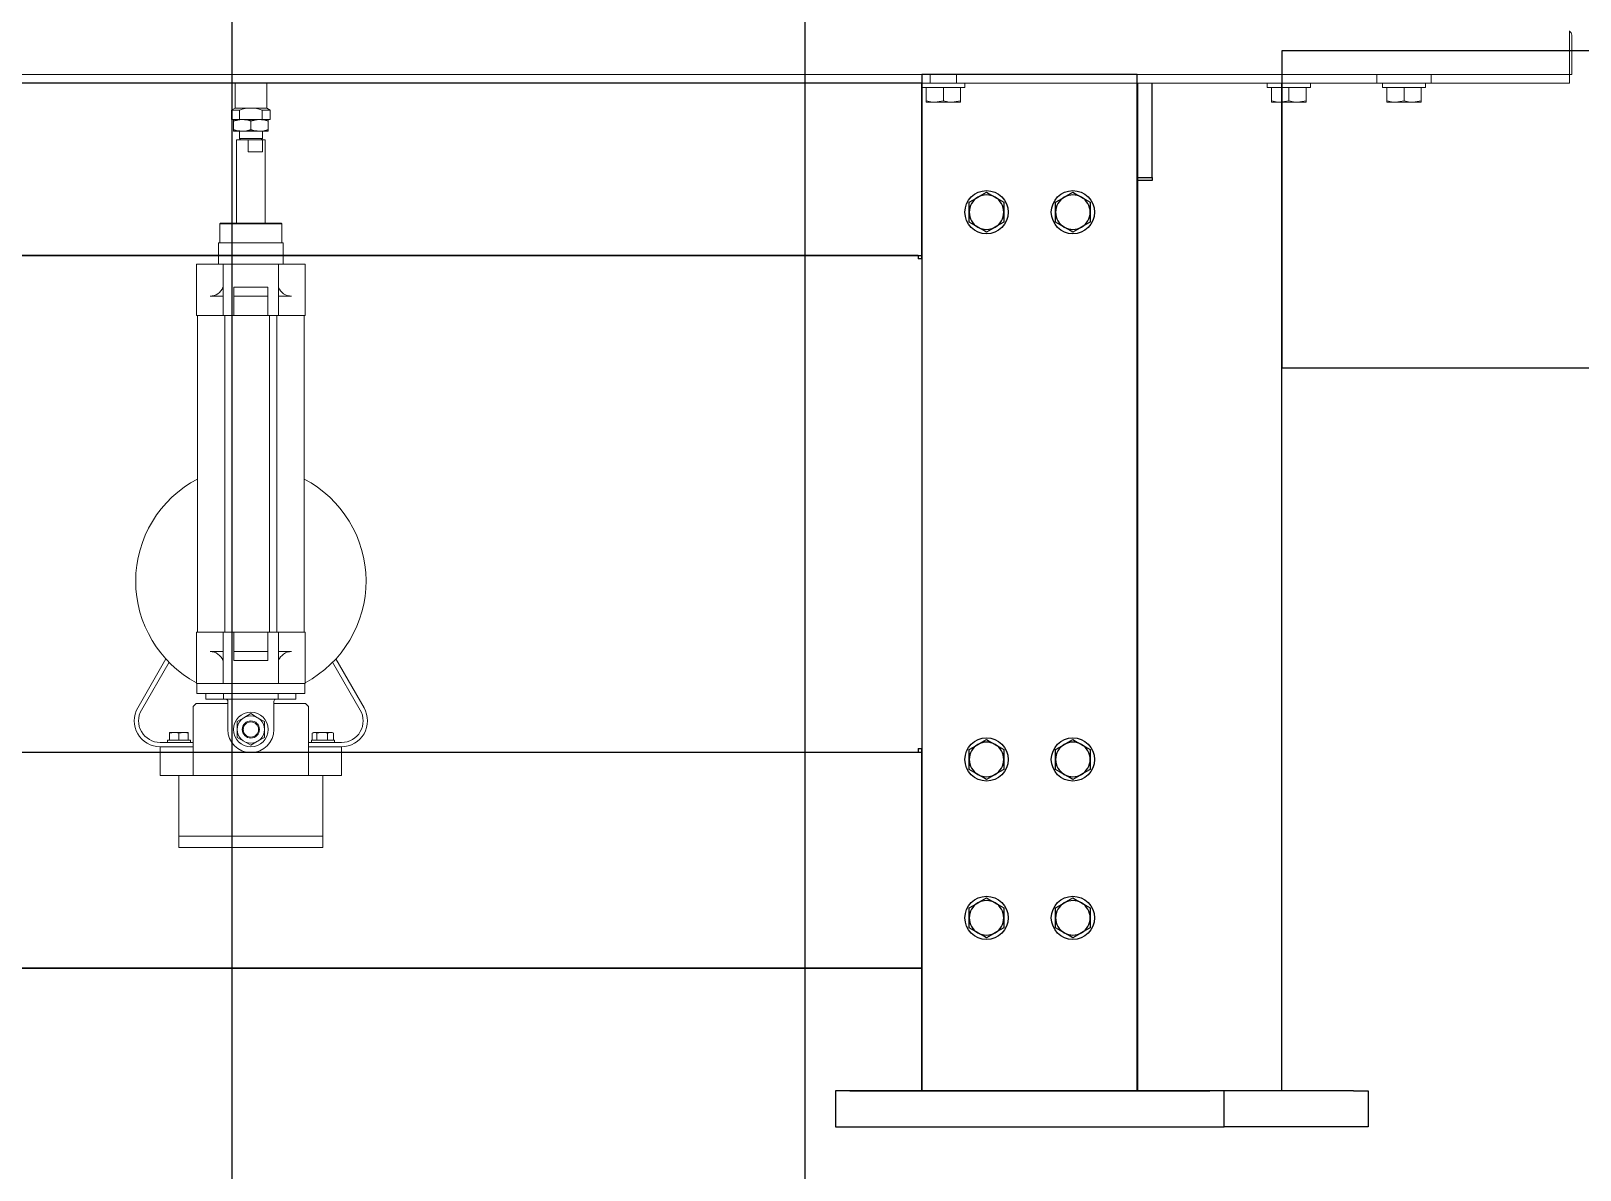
# Model space of a CAD drawing. Header units: millimetres. Extents: x 12318 to 17800, y 6541 to 10165.
# Drawn here: x 13196.1 to 13273.9, y 7269.8 to 7326.9 of the extents above; entities that cross this region are included whole.
import ezdxf

# ---------------------------------------------------------------- set-up
doc = ezdxf.new("R2010")
doc.units = ezdxf.units.MM
doc.layers.add('CW LINE', color=6, linetype='Continuous')
doc.layers.add('Equipment', color=123, linetype='Continuous')

# ---------------------------------------------------------------- blocks, each defined once
blk = doc.blocks.new('A$Cbe2ee938')
at = {"layer": 'Equipment', "linetype": 'Continuous', "lineweight": 15}
for p, q in [((-1839.3, 758), (-1839.3, 761)), ((-1839.3, 730.5), (-1839.3, 758)), ((-1837.8, 758), (-1837.8, 730.5)), ((-4039.3, 730.5), (-1839.3, 730.5)), ((-3595.1, 724.5), (-2283.5, 724.5)), ((-2766.3, 724.5), (-2766.3, 707.3)), ((-2744.3, 707.3), (-2744.3, 724.5)), ((-2289.3, 724.5), (-2289.3, 721.5)), ((-2289.3, 721.5), (-2259.3, 721.5)), ((-2286.3, 721.5), (-2286.3, 712.4)), ((-2283.5, 730.5), (-2283.5, 724.5)), ((-2265.1, 724.5), (-2283.5, 724.5)), ((-2274.3, 721.5), (-2274.3, 712.4)), ((-2265.1, 724.5), (-2265.1, 730.5)), ((-2265.1, 724.5), (-1973.1, 724.5)), ((-2262.3, 721.5), (-2262.3, 712.4)), ((-2259.3, 721.5), (-2259.3, 724.5)), ((-2049.3, 724.5), (-2049.3, 721.5)), ((-2049.3, 721.5), (-2019.3, 721.5)), ((-2046.3, 721.5), (-2046.3, 712.4)), ((-2034.3, 721.5), (-2034.3, 712.4)), ((-2022.3, 721.5), (-2022.3, 712.4)), ((-2019.3, 721.5), (-2019.3, 724.5)), ((-1973.1, 724.5), (-1973.1, 730.5)), ((-1973.1, 724.5), (-1935.5, 724.5)), ((-1969.3, 724.5), (-1969.3, 721.5)), ((-1969.3, 721.5), (-1939.3, 721.5)), ((-1966.3, 721.5), (-1966.3, 712.4)), ((-1954.3, 721.5), (-1954.3, 712.4)), ((-1942.3, 721.5), (-1942.3, 712.4)), ((-1939.3, 721.5), (-1939.3, 724.5)), ((-1935.5, 730.5), (-1935.5, 724.5)), ((-1935.5, 724.5), (-1839.3, 724.5)), ((-1839.3, 730.5), (-1839.3, 724.5)), ((-1837.8, 730.5), (-1839.3, 730.5)), ((-2286.3, 712.4), (-2286.3, 711.5)), ((-2283.1, 711.7), (-2286.3, 712.4)), ((-2286.3, 711.5), (-2280.3, 711.5)), ((-2280.3, 711.5), (-2283.1, 711.7)), ((-2277.3, 711.8), (-2280.3, 711.5)), ((-2280.3, 711.5), (-2268.3, 711.5)), ((-2274.3, 712.4), (-2277.3, 711.8)), ((-2271.1, 711.7), (-2274.3, 712.4)), ((-2268.3, 711.5), (-2271.1, 711.7)), ((-2265.3, 711.8), (-2268.3, 711.5)), ((-2268.3, 711.5), (-2262.3, 711.5)), ((-2262.3, 712.4), (-2265.3, 711.8)), ((-2262.3, 711.5), (-2262.3, 712.4)), ((-2046.3, 712.4), (-2046.3, 711.5)), ((-2043.1, 711.7), (-2046.3, 712.4)), ((-2046.3, 711.5), (-2040.3, 711.5)), ((-2040.3, 711.5), (-2043.1, 711.7)), ((-2037.3, 711.8), (-2040.3, 711.5)), ((-2040.3, 711.5), (-2028.3, 711.5)), ((-2034.3, 712.4), (-2037.3, 711.8)), ((-2031.1, 711.7), (-2034.3, 712.4)), ((-2028.3, 711.5), (-2031.1, 711.7)), ((-2025.3, 711.8), (-2028.3, 711.5)), ((-2028.3, 711.5), (-2022.3, 711.5)), ((-2022.3, 712.4), (-2025.3, 711.8)), ((-2022.3, 711.5), (-2022.3, 712.4)), ((-1966.3, 712.4), (-1966.3, 711.5)), ((-1963.1, 711.7), (-1966.3, 712.4)), ((-1966.3, 711.5), (-1960.3, 711.5)), ((-1960.3, 711.5), (-1963.1, 711.7)), ((-1957.3, 711.8), (-1960.3, 711.5)), ((-1960.3, 711.5), (-1948.3, 711.5)), ((-1954.3, 712.4), (-1957.3, 711.8)), ((-1951.1, 711.7), (-1954.3, 712.4)), ((-1948.3, 711.5), (-1951.1, 711.7)), ((-1945.3, 711.8), (-1948.3, 711.5)), ((-1948.3, 711.5), (-1942.3, 711.5)), ((-1942.3, 712.4), (-1945.3, 711.8)), ((-1942.3, 711.5), (-1942.3, 712.4)), ((-2766.3, 707.3), (-2768.8, 705.9)), ((-2768.8, 705.9), (-2768.8, 699.3)), ((-2768.8, 705.9), (-2763.1, 705.9)), ((-2766.3, 707.3), (-2755.3, 707.3)), ((-2763.1, 705.9), (-2763.1, 699.3)), ((-2755.3, 707.3), (-2744.3, 707.3)), ((-2747.5, 705.9), (-2747.5, 699.3)), ((-2747.5, 705.9), (-2741.8, 705.9)), ((-2741.8, 705.9), (-2744.3, 707.3)), ((-2741.8, 699.3), (-2741.8, 705.9)), ((-2768.8, 699.3), (-2763.1, 699.3)), ((-2767.3, 699.3), (-2767.3, 699.3)), ((-2767.3, 698.8), (-2761.3, 699.3)), ((-2767.3, 699.3), (-2767.3, 698.8)), ((-2767.3, 699.2), (-2767.3, 699.3)), ((-2767.3, 698.2), (-2767.3, 699.2)), ((-2767.3, 698.2), (-2764.4, 699)), ((-2767.3, 698.8), (-2767.3, 691.8)), ((-2767.3, 692.4), (-2767.3, 698.2)), ((-2767.3, 691.4), (-2767.3, 692.4)), ((-2761.3, 691.3), (-2767.3, 691.8)), ((-2767.3, 691.8), (-2767.3, 691.3)), ((-2767.3, 691.3), (-2767.3, 691.4)), ((-2767.3, 691.3), (-2767.3, 691.3)), ((-2761.3, 691.3), (-2767.3, 691.3)), ((-2767.3, 691.3), (-2761.4, 691.3)), ((-2764.4, 699), (-2761.4, 699.3)), ((-2763.3, 691.3), (-2763.3, 686.1)), ((-2763.1, 699.3), (-2760.3, 699.3)), ((-2758.3, 691.6), (-2761.4, 691.3)), ((-2749.4, 691.3), (-2761.4, 691.3)), ((-2761.3, 699.3), (-2755.3, 698.8)), ((-2755.3, 691.8), (-2761.3, 691.3)), ((-2749.3, 691.3), (-2761.3, 691.3)), ((-2750.5, 699.3), (-2760.1, 699.3)), ((-2755.4, 692.4), (-2758.3, 691.6)), ((-2755.4, 698.2), (-2752.4, 699)), ((-2755.4, 692.4), (-2755.4, 698.2)), ((-2755.3, 698.8), (-2749.3, 699.3)), ((-2755.3, 698.8), (-2755.3, 691.8)), ((-2749.3, 691.3), (-2755.3, 691.8)), ((-2752.4, 699), (-2749.4, 699.3)), ((-2750.5, 699.3), (-2747.5, 699.3)), ((-2746.3, 691.6), (-2749.4, 691.3)), ((-2743.3, 691.3), (-2749.4, 691.3)), ((-2749.3, 699.3), (-2743.3, 698.8)), ((-2743.3, 691.8), (-2749.3, 691.3)), ((-2743.3, 691.3), (-2749.3, 691.3)), ((-2747.5, 699.3), (-2741.8, 699.3)), ((-2747.3, 686.1), (-2747.3, 691.3)), ((-2743.3, 692.4), (-2746.3, 691.6)), ((-2743.3, 699.3), (-2743.3, 699.3)), ((-2743.3, 698.8), (-2743.3, 699.3)), ((-2743.3, 699.3), (-2743.3, 698.7)), ((-2743.3, 698.8), (-2743.3, 691.8)), ((-2743.3, 698.7), (-2743.3, 698.2)), ((-2743.3, 692.4), (-2743.3, 698.2)), ((-2743.3, 692.4), (-2743.3, 698.2)), ((-2743.3, 692.4), (-2743.3, 691.9)), ((-2743.3, 691.9), (-2743.3, 691.3)), ((-2743.3, 691.3), (-2743.3, 691.8)), ((-2743.3, 691.3), (-2743.3, 691.3)), ((-2765.3, 685.3), (-2765.3, 627.3)), ((-2757.1, 685.3), (-2765.3, 685.3)), ((-2763.3, 686.1), (-2762.5, 685.3)), ((-2747.3, 686.1), (-2763.3, 686.1)), ((-2757.1, 676.8), (-2757.1, 685.3)), ((-2757.1, 685.3), (-2747.3, 685.3)), ((-2748.1, 685.3), (-2747.3, 686.1)), ((-2747.3, 685.3), (-2747.3, 676.8)), ((-2747.3, 685.3), (-2745.3, 685.3)), ((-2745.3, 627.3), (-2745.3, 685.3)), ((-2747.3, 676.8), (-2757.1, 676.8)), ((-2776.3, 627.3), (-2776.8, 626.8)), ((-2776.8, 626.8), (-2776.8, 613.8)), ((-2776.8, 626.8), (-2733.8, 626.8)), ((-2776.3, 627.3), (-2734.3, 627.3)), ((-2733.8, 626.8), (-2734.3, 627.3)), ((-2733.8, 613.8), (-2733.8, 626.8)), ((-2777.8, 613.8), (-2777.8, 598.8)), ((-2777.8, 613.8), (-2732.8, 613.8)), ((-2732.8, 598.8), (-2732.8, 613.8)), ((-2793.1, 598.8), (-2793.1, 576.7)), ((-2793.1, 598.8), (-2774.6, 598.8)), ((-2774.6, 598.8), (-2774.6, 583)), ((-2774.6, 598.8), (-2736, 598.8)), ((-2736, 598.8), (-2736, 583)), ((-2736, 598.8), (-2717.6, 598.8)), ((-2717.6, 576.7), (-2717.6, 598.8)), ((-2774.6, 576.7), (-2774.6, 583)), ((-2774.6, 583), (-2774.6, 583)), ((-2767.1, 583), (-2767.1, 576.7)), ((-2767.1, 583), (-2743.6, 583)), ((-2743.6, 576.7), (-2743.6, 583)), ((-2736.1, 583), (-2736.1, 576.7)), ((-2736.1, 583), (-2736, 583)), ((-2793.1, 576.7), (-2793.1, 563.2)), ((-2783.6, 576.7), (-2774.6, 576.7)), ((-2774.6, 563.2), (-2774.6, 576.7)), ((-2767.1, 576.7), (-2767.1, 563.2)), ((-2767.1, 576.7), (-2743.6, 576.7)), ((-2743.6, 563.2), (-2743.6, 576.7)), ((-2736.1, 576.7), (-2736.1, 563.2)), ((-2727.1, 576.7), (-2736.1, 576.7)), ((-2717.6, 563.2), (-2717.6, 576.7)), ((-2793.1, 563.2), (-2783.6, 563.2)), ((-2792.3, 563.2), (-2792.3, 343.4)), ((-2783.6, 563.2), (-2774.6, 563.2)), ((-2773.8, 563.2), (-2774.6, 563.2)), ((-2773.4, 563.2), (-2773.8, 563.2)), ((-2773.4, 563.2), (-2768.2, 563.2)), ((-2773.4, 343.4), (-2773.4, 563.2)), ((-2767.8, 563.2), (-2768.2, 563.2)), ((-2768.2, 563.2), (-2768.2, 343.4)), ((-2767.1, 563.2), (-2767.8, 563.2)), ((-2767.1, 563.2), (-2743.6, 563.2)), ((-2742.8, 563.2), (-2743.6, 563.2)), ((-2742.4, 563.2), (-2742.8, 563.2)), ((-2742.4, 563.2), (-2737.2, 563.2)), ((-2742.4, 343.4), (-2742.4, 563.2)), ((-2736.8, 563.2), (-2737.2, 563.2)), ((-2737.2, 563.2), (-2737.2, 343.4)), ((-2736.1, 563.2), (-2736.8, 563.2)), ((-2736.1, 563.2), (-2727.1, 563.2)), ((-2727.1, 563.2), (-2717.6, 563.2)), ((-2718.3, 343.4), (-2718.3, 563.2)), ((-2793.1, 343.4), (-2783.6, 343.4)), ((-2793.1, 343.4), (-2793.1, 329.9)), ((-2783.6, 343.4), (-2774.6, 343.4)), ((-2774.6, 329.9), (-2774.6, 343.4)), ((-2774.6, 343.4), (-2773.8, 343.4)), ((-2773.8, 343.4), (-2773.4, 343.4)), ((-2773.4, 343.4), (-2768.2, 343.4)), ((-2768.2, 343.4), (-2767.8, 343.4)), ((-2767.8, 343.4), (-2767.1, 343.4)), ((-2743.6, 343.4), (-2767.1, 343.4)), ((-2767.1, 343.4), (-2767.1, 329.9)), ((-2743.6, 329.9), (-2743.6, 343.4)), ((-2743.6, 343.4), (-2742.8, 343.4)), ((-2742.8, 343.4), (-2742.4, 343.4)), ((-2742.4, 343.4), (-2737.2, 343.4)), ((-2737.2, 343.4), (-2736.8, 343.4)), ((-2736.8, 343.4), (-2736.1, 343.4)), ((-2736.1, 343.4), (-2736.1, 329.9)), ((-2736.1, 343.4), (-2727.1, 343.4)), ((-2727.1, 343.4), (-2717.6, 343.4)), ((-2717.6, 343.4), (-2717.6, 329.9)), ((-2833.9, 290.8), (-2814.3, 324.8)), ((-2793.1, 329.9), (-2793.1, 307.8)), ((-2783.6, 329.9), (-2774.6, 329.9)), ((-2774.6, 323.7), (-2774.6, 329.9)), ((-2774.6, 323.7), (-2774.6, 323.7)), ((-2774.6, 323.7), (-2774.6, 307.8)), ((-2743.6, 329.9), (-2767.1, 329.9)), ((-2767.1, 329.9), (-2767.1, 323.7)), ((-2743.6, 323.7), (-2767.1, 323.7)), ((-2743.6, 323.7), (-2743.6, 329.9)), ((-2736.1, 329.9), (-2727.1, 329.9)), ((-2736.1, 329.9), (-2736.1, 323.7)), ((-2736, 323.7), (-2736.1, 323.7)), ((-2736, 323.7), (-2736, 307.8)), ((-2717.6, 307.8), (-2717.6, 329.9)), ((-2696.3, 324.8), (-2676.7, 290.8)), ((-2812.1, 322.5), (-2831.3, 289.3)), ((-2679.3, 289.3), (-2698.5, 322.5)), ((-2793.1, 307.8), (-2781.3, 307.8)), ((-2792.8, 307.8), (-2792.8, 300.8)), ((-2727.1, 307.8), (-2783.6, 307.8)), ((-2729.4, 307.8), (-2717.6, 307.8)), ((-2717.8, 300.8), (-2717.8, 307.8)), ((-2793.3, 293.8), (-2795.3, 291.8)), ((-2795.3, 291.8), (-2795.3, 243.8)), ((-2771.3, 293.8), (-2793.3, 293.8)), ((-2792.8, 300.8), (-2783.6, 300.8)), ((-2786.5, 296.8), (-2786.5, 300.8)), ((-2786.5, 296.8), (-2784.1, 296.8)), ((-2774.2, 296.8), (-2784.1, 296.8)), ((-2783.6, 300.8), (-2727.1, 300.8)), ((-2774.2, 300.8), (-2774.2, 296.8)), ((-2774.2, 296.8), (-2772, 296.8)), ((-2772, 296.8), (-2738.7, 296.8)), ((-2771.3, 275.8), (-2771.3, 295.3)), ((-2739.3, 295.3), (-2739.3, 275.8)), ((-2717.3, 293.8), (-2739.3, 293.8)), ((-2738.7, 296.8), (-2736.4, 296.8)), ((-2736.4, 300.8), (-2736.4, 296.8)), ((-2726.5, 296.8), (-2736.4, 296.8)), ((-2727.1, 300.8), (-2717.8, 300.8)), ((-2726.5, 296.8), (-2724.1, 296.8)), ((-2724.1, 300.8), (-2724.1, 296.8)), ((-2715.3, 291.8), (-2717.3, 293.8)), ((-2715.3, 243.8), (-2715.3, 291.8)), ((-2760.1, 284), (-2764.8, 281.3)), ((-2764.8, 281.3), (-2764.8, 275.8)), ((-2755.3, 286.8), (-2760.1, 284)), ((-2750.6, 284), (-2755.3, 286.8)), ((-2745.8, 281.3), (-2750.6, 284)), ((-2745.8, 275.8), (-2745.8, 281.3)), ((-2811.8, 273.2), (-2808.6, 273.7)), ((-2811.8, 273.7), (-2811.8, 273.2)), ((-2808.6, 273.7), (-2811.8, 273.7)), ((-2811.8, 268.4), (-2811.8, 273.2)), ((-2802.1, 273.7), (-2808.6, 273.7)), ((-2808.6, 273.7), (-2807.1, 273.6)), ((-2807.1, 273.6), (-2805.3, 273.2)), ((-2805.3, 273.2), (-2802.1, 273.7)), ((-2805.3, 268.4), (-2805.3, 273.2)), ((-2798.8, 273.7), (-2802.1, 273.7)), ((-2802.1, 273.7), (-2800.6, 273.6)), ((-2800.6, 273.6), (-2798.8, 273.2)), ((-2798.8, 273.2), (-2798.8, 273.7)), ((-2798.8, 268.4), (-2798.8, 273.2)), ((-2764.8, 275.8), (-2764.8, 270.3)), ((-2764.8, 270.3), (-2760.1, 267.6)), ((-2750.6, 267.6), (-2745.8, 270.3)), ((-2745.8, 270.3), (-2745.8, 275.8)), ((-2712.8, 268.4), (-2712.8, 273.2)), ((-2711.8, 273.7), (-2712.6, 273.4)), ((-2712.6, 273.3), (-2711.2, 273.7)), ((-2711.2, 273.7), (-2711.8, 273.7)), ((-2705.8, 273.7), (-2711.2, 273.7)), ((-2711.2, 273.7), (-2710.4, 273.6)), ((-2710.4, 273.6), (-2709.5, 273.2)), ((-2709.5, 273.2), (-2708, 273.5)), ((-2709.5, 268.4), (-2709.5, 273.2)), ((-2708, 273.5), (-2705.8, 273.7)), ((-2699.9, 273.7), (-2705.8, 273.7)), ((-2705.8, 273.7), (-2703, 273.4)), ((-2703, 273.4), (-2702, 273.2)), ((-2702, 273.2), (-2699.9, 273.7)), ((-2702, 268.4), (-2702, 273.2)), ((-2698.8, 273.7), (-2699.9, 273.7)), ((-2699.9, 273.7), (-2698.9, 273.6)), ((-2698.9, 273.6), (-2697.8, 273.2)), ((-2698.1, 273.4), (-2698.8, 273.7)), ((-2697.8, 273.2), (-2698.1, 273.3)), ((-2697.8, 268.4), (-2697.8, 273.2)), ((-2818.3, 266.8), (-2795.3, 266.8)), ((-2795.3, 263.8), (-2818.3, 263.8)), ((-2818.3, 263.8), (-2818.3, 243.8)), ((-2813.3, 268.4), (-2813.3, 266.8)), ((-2805.3, 268.4), (-2813.3, 268.4)), ((-2797.3, 268.4), (-2805.3, 268.4)), ((-2797.3, 266.8), (-2797.3, 268.4)), ((-2760.1, 267.6), (-2755.3, 264.8)), ((-2755.3, 264.8), (-2750.6, 267.6)), ((-2715.3, 266.8), (-2692.3, 266.8)), ((-2692.3, 263.8), (-2715.3, 263.8)), ((-2713.3, 268.4), (-2713.3, 266.8)), ((-2697.3, 268.4), (-2713.3, 268.4)), ((-2697.3, 266.8), (-2697.3, 268.4)), ((-2692.3, 263.8), (-2692.3, 243.8)), ((-2818.3, 243.8), (-2805.3, 243.8)), ((-2805.3, 243.8), (-2705.3, 243.8)), ((-2805.3, 239.8), (-2805.3, 243.8)), ((-2805.3, 239.8), (-2805.3, 205.8)), ((-2705.3, 243.8), (-2692.3, 243.8)), ((-2705.3, 243.8), (-2705.3, 239.8)), ((-2705.3, 205.8), (-2705.3, 239.8)), ((-2805.3, 201.8), (-2805.3, 205.8)), ((-2705.3, 205.8), (-2705.3, 201.8)), ((-2805.3, 197.8), (-2805.3, 201.8)), ((-2805.3, 201.8), (-2705.3, 201.8)), ((-2805.3, 197.8), (-2805.3, 193.8)), ((-2805.3, 193.8), (-2705.3, 193.8)), ((-2705.3, 201.8), (-2705.3, 197.8)), ((-2705.3, 193.8), (-2705.3, 197.8))]:
    blk.add_line(p, q, dxfattribs=at)
at = {"layer": 'Equipment'}
for p, q in [((-1042, 747), (-2039.3, 747)), ((-2039.3, 747), (-2039.3, 527)), ((-2289.3, 724.5), (-3589.3, 724.5)), ((-2139.6, 730.5), (-2289.3, 730.5)), ((-2289.3, 730.5), (-2289.3, 25)), ((-2289.3, 615), (-2289.3, 724.5)), ((-2289.3, 605), (-2289.3, 724.5)), ((-2139.6, 25), (-2139.6, 730.5)), ((-2139.3, 659), (-2139.3, 724.5)), ((-2139.3, 25), (-2139.3, 724.5)), ((-2129.3, 659), (-2129.3, 724.5)), ((-2039.3, 25), (-2039.3, 724.5)), ((-2139.3, 659), (-2129.3, 659)), ((-2129.3, 657), (-2139.3, 657)), ((-2129.3, 659), (-2129.3, 657)), ((-2250.3, 645.4), (-2247.5, 647)), ((-2247.5, 647), (-2244.3, 648.9)), ((-2244.3, 648.9), (-2241.4, 647.1)), ((-2241.4, 647.1), (-2238.3, 645.4)), ((-2190.3, 645.4), (-2187.5, 647)), ((-2187.5, 647), (-2184.3, 648.9)), ((-2184.3, 648.9), (-2181.4, 647.1)), ((-2181.4, 647.1), (-2178.3, 645.4)), ((-2256.3, 641.9), (-2253.4, 643.6)), ((-2256.3, 635), (-2256.3, 641.9)), ((-2256.3, 628.1), (-2256.3, 635)), ((-2253.4, 643.6), (-2250.3, 645.4)), ((-2238.3, 645.4), (-2235.5, 643.8)), ((-2235.5, 643.8), (-2232.3, 641.9)), ((-2232.3, 641.9), (-2232.3, 635)), ((-2232.3, 635), (-2232.3, 628.1)), ((-2196.3, 641.9), (-2193.4, 643.6)), ((-2196.3, 635), (-2196.3, 641.9)), ((-2196.3, 628.1), (-2196.3, 635)), ((-2193.4, 643.6), (-2190.3, 645.4)), ((-2178.3, 645.4), (-2175.5, 643.8)), ((-2175.5, 643.8), (-2172.3, 641.9)), ((-2172.3, 641.9), (-2172.3, 635)), ((-2172.3, 635), (-2172.3, 628.1)), ((-2253.1, 626.2), (-2256.3, 628.1)), ((-2250.3, 624.6), (-2253.1, 626.2)), ((-2247.3, 622.9), (-2250.3, 624.6)), ((-2238.3, 624.6), (-2241.1, 623)), ((-2235.3, 626.4), (-2238.3, 624.6)), ((-2232.3, 628.1), (-2235.3, 626.4)), ((-2193.1, 626.2), (-2196.3, 628.1)), ((-2190.3, 624.6), (-2193.1, 626.2)), ((-2187.3, 622.9), (-2190.3, 624.6)), ((-2178.3, 624.6), (-2181.1, 623)), ((-2175.3, 626.4), (-2178.3, 624.6)), ((-2172.3, 628.1), (-2175.3, 626.4)), ((-2289.3, 605), (-2289.3, 615)), ((-2244.3, 621.1), (-2247.3, 622.9)), ((-2241.1, 623), (-2244.3, 621.1)), ((-2184.3, 621.1), (-2187.3, 622.9)), ((-2181.1, 623), (-2184.3, 621.1)), ((-3589.3, 605), (-2289.3, 605)), ((-2291.8, 605), (-3586.8, 605)), ((-2291.8, 605), (-2289.3, 605)), ((-2291.8, 605), (-2291.8, 602.5)), ((-2289.3, 602.5), (-2289.3, 605)), ((-2289.3, 602.5), (-2291.8, 602.5)), ((-2289.3, 602.5), (-2289.3, 262.5)), ((-2039.3, 527), (-1042, 527)), ((-3589.3, 260), (-2289.3, 260)), ((-3586.8, 260), (-2291.8, 260)), ((-2291.8, 262.5), (-2289.3, 262.5)), ((-2291.8, 262.5), (-2291.8, 260)), ((-2291.8, 260), (-2289.3, 260)), ((-2289.3, 260), (-2289.3, 262.5)), ((-2289.3, 250), (-2289.3, 260)), ((-2289.3, 260), (-2289.3, 110)), ((-2256.3, 261.9), (-2253.4, 263.6)), ((-2256.3, 255), (-2256.3, 261.9)), ((-2253.4, 263.6), (-2250.3, 265.4)), ((-2250.3, 265.4), (-2247.5, 267)), ((-2247.5, 267), (-2244.3, 268.9)), ((-2244.3, 268.9), (-2241.4, 267.1)), ((-2241.4, 267.1), (-2238.3, 265.4)), ((-2238.3, 265.4), (-2235.5, 263.8)), ((-2235.5, 263.8), (-2232.3, 261.9)), ((-2232.3, 261.9), (-2232.3, 255)), ((-2196.3, 261.9), (-2193.4, 263.6)), ((-2196.3, 255), (-2196.3, 261.9)), ((-2193.4, 263.6), (-2190.3, 265.4)), ((-2190.3, 265.4), (-2187.5, 267)), ((-2187.5, 267), (-2184.3, 268.9)), ((-2184.3, 268.9), (-2181.4, 267.1)), ((-2181.4, 267.1), (-2178.3, 265.4)), ((-2178.3, 265.4), (-2175.5, 263.8)), ((-2175.5, 263.8), (-2172.3, 261.9)), ((-2172.3, 261.9), (-2172.3, 255)), ((-2289.3, 120), (-2289.3, 250)), ((-2256.3, 248.1), (-2256.3, 255)), ((-2253.1, 246.2), (-2256.3, 248.1)), ((-2232.3, 248.1), (-2235.3, 246.4)), ((-2232.3, 255), (-2232.3, 248.1)), ((-2196.3, 248.1), (-2196.3, 255)), ((-2193.1, 246.2), (-2196.3, 248.1)), ((-2172.3, 248.1), (-2175.3, 246.4)), ((-2172.3, 255), (-2172.3, 248.1)), ((-2250.3, 244.6), (-2253.1, 246.2)), ((-2247.3, 242.9), (-2250.3, 244.6)), ((-2244.3, 241.1), (-2247.3, 242.9)), ((-2241.1, 243), (-2244.3, 241.1)), ((-2238.3, 244.6), (-2241.1, 243)), ((-2235.3, 246.4), (-2238.3, 244.6)), ((-2190.3, 244.6), (-2193.1, 246.2)), ((-2187.3, 242.9), (-2190.3, 244.6)), ((-2184.3, 241.1), (-2187.3, 242.9)), ((-2181.1, 243), (-2184.3, 241.1)), ((-2178.3, 244.6), (-2181.1, 243)), ((-2175.3, 246.4), (-2178.3, 244.6)), ((-2256.3, 151.9), (-2253.4, 153.6)), ((-2256.3, 145), (-2256.3, 151.9)), ((-2253.4, 153.6), (-2250.3, 155.4)), ((-2250.3, 155.4), (-2247.5, 157)), ((-2247.5, 157), (-2244.3, 158.9)), ((-2244.3, 158.9), (-2241.4, 157.1)), ((-2241.4, 157.1), (-2238.3, 155.4)), ((-2238.3, 155.4), (-2235.5, 153.8)), ((-2235.5, 153.8), (-2232.3, 151.9)), ((-2232.3, 151.9), (-2232.3, 145)), ((-2196.3, 151.9), (-2193.4, 153.6)), ((-2196.3, 145), (-2196.3, 151.9)), ((-2193.4, 153.6), (-2190.3, 155.4)), ((-2190.3, 155.4), (-2187.5, 157)), ((-2187.5, 157), (-2184.3, 158.9)), ((-2184.3, 158.9), (-2181.4, 157.1)), ((-2181.4, 157.1), (-2178.3, 155.4)), ((-2178.3, 155.4), (-2175.5, 153.8)), ((-2175.5, 153.8), (-2172.3, 151.9)), ((-2172.3, 151.9), (-2172.3, 145)), ((-2256.3, 138.1), (-2256.3, 145)), ((-2232.3, 145), (-2232.3, 138.1)), ((-2196.3, 138.1), (-2196.3, 145)), ((-2172.3, 145), (-2172.3, 138.1)), ((-2253.1, 136.2), (-2256.3, 138.1)), ((-2250.3, 134.6), (-2253.1, 136.2)), ((-2247.3, 132.9), (-2250.3, 134.6)), ((-2244.3, 131.1), (-2247.3, 132.9)), ((-2241.1, 133), (-2244.3, 131.1)), ((-2238.3, 134.6), (-2241.1, 133)), ((-2235.3, 136.4), (-2238.3, 134.6)), ((-2232.3, 138.1), (-2235.3, 136.4)), ((-2193.1, 136.2), (-2196.3, 138.1)), ((-2190.3, 134.6), (-2193.1, 136.2)), ((-2187.3, 132.9), (-2190.3, 134.6)), ((-2184.3, 131.1), (-2187.3, 132.9)), ((-2181.1, 133), (-2184.3, 131.1)), ((-2178.3, 134.6), (-2181.1, 133)), ((-2175.3, 136.4), (-2178.3, 134.6)), ((-2172.3, 138.1), (-2175.3, 136.4)), ((-2289.3, 110), (-2289.3, 120)), ((-3589.3, 110), (-2289.3, 110)), ((-2289.3, 110), (-3589.3, 110)), ((-2289.3, 25), (-2289.3, 110)), ((-2339.3, 25), (-2349.3, 25)), ((-2349.3, 25), (-2349.3, 0)), ((-2079.3, 25), (-2349.3, 25)), ((-2349.3, 25), (-2349.3, 0)), ((-2339.3, 25), (-2089.3, 25)), ((-2289.3, 25), (-2139.6, 25)), ((-2079.3, 25), (-2089.3, 25)), ((-1989.3, 25), (-2079.3, 25)), ((-2079.3, 0), (-2079.3, 25)), ((-2079.3, 0), (-2079.3, 25)), ((-1989.3, 25), (-1979.3, 25)), ((-1979.3, 25), (-1979.3, 0)), ((-2349.3, 0), (-2339.3, 0)), ((-2339.3, 0), (-2089.3, 0)), ((-2089.3, 0), (-2079.3, 0)), ((-1989.3, 0), (-2079.3, 0)), ((-1979.3, 0), (-1989.3, 0)), ((-2349.3, 0), (-2079.3, 0))]:
    blk.add_line(p, q, dxfattribs=at)
for centre in [(-2244.3, 635), (-2184.3, 635), (-2244.3, 255), (-2184.3, 255), (-2244.3, 145), (-2184.3, 145)]:
    blk.add_circle(centre, 15, dxfattribs=at)
at = {"layer": 'Equipment', "linetype": 'Continuous', "lineweight": 15}
for radius in [12, 9.5, 6, 5.3]:
    blk.add_circle((-2755.3, 275.8), radius, dxfattribs=at)
for centre, radius, start, end in [((-1840.8, 758), 3, 0, 60), ((-2755, 683.7), 23.6, 90.7281, 110.1709), ((-2755.9, 682.4), 24.9, 70.3707, 88.7303), ((-2761.2, 709.4), 18.1, 250.1812, 269.5149), ((-2761.5, 681.2), 18.1, 70.1812, 89.5149), ((-2749.2, 709.6), 18.3, 250.2727, 269.5184), ((-2749.5, 681), 18.3, 70.2727, 89.5184), ((-2783.6, 586.2), 9.5, 270, 339.9948), ((-2727.1, 586.2), 9.5, 200.0052, 270), ((-2755.3, 378.8), 80, 117.5485, 180), ((-2755.3, 378.8), 80, 298.1561, 62.4515), ((-2755.3, 378.8), 80, 180, 241.8439), ((-2783.6, 320.4), 9.5, 20.0052, 90), ((-2727.1, 320.4), 9.5, 90, 159.9948), ((-2818.3, 281.8), 18, 150, 270), ((-2772.8, 295.3), 1.5, 0, 83.3804), ((-2737.8, 295.3), 1.5, 96.6196, 180), ((-2692.3, 281.8), 18, 270, 30), ((-2818.3, 281.8), 15, 150, 270), ((-2692.3, 281.8), 15, 270, 30), ((-2755.3, 275.8), 16, 180, 0)]:
    blk.add_arc(centre, radius, start, end, dxfattribs=at)
at = {"layer": 'Equipment'}
for centre, start, end in [((-2244.3, 635), 60, 120), ((-2184.3, 635), 60, 120), ((-2244.3, 635), 120, 180), ((-2244.3, 635), 180, 240), ((-2244.3, 635), 0, 60), ((-2244.3, 635), 300, 0), ((-2184.3, 635), 120, 180), ((-2184.3, 635), 180, 240), ((-2184.3, 635), 0, 60), ((-2184.3, 635), 300, 0), ((-2244.3, 635), 240, 300), ((-2184.3, 635), 240, 300), ((-2244.3, 255), 120, 180), ((-2244.3, 255), 60, 120), ((-2244.3, 255), 0, 60), ((-2184.3, 255), 120, 180), ((-2184.3, 255), 60, 120), ((-2184.3, 255), 0, 60), ((-2244.3, 255), 180, 240), ((-2244.3, 255), 300, 0), ((-2184.3, 255), 180, 240), ((-2184.3, 255), 300, 0), ((-2244.3, 255), 240, 300), ((-2184.3, 255), 240, 300), ((-2244.3, 145), 120, 180), ((-2244.3, 145), 60, 120), ((-2244.3, 145), 0, 60), ((-2184.3, 145), 120, 180), ((-2184.3, 145), 60, 120), ((-2184.3, 145), 0, 60), ((-2244.3, 145), 180, 240), ((-2244.3, 145), 300, 0), ((-2184.3, 145), 180, 240), ((-2184.3, 145), 300, 0), ((-2244.3, 145), 240, 300), ((-2184.3, 145), 240, 300)]:
    blk.add_arc(centre, 12, start, end, dxfattribs=at)

msp = doc.modelspace()

# ---------------------------------------------------------------- linework, layer by layer
at = {"layer": 'CW LINE'}
for p, q in [((13206.244, 7153.54), (13206.235, 7333.26)), ((13234.994, 7203.521), (13234.994, 7333.26))]:
    msp.add_line(p, q, dxfattribs=at)

# ---------------------------------------------------------------- block references
at = {"xscale": 0.072267749473635, "yscale": 0.072267749473635, "zscale": 0.072267749473635}
msp.add_blockref('A$Cbe2ee938', (13406.294, 7271.941), dxfattribs=at)

doc.saveas('drawing.dxf')
